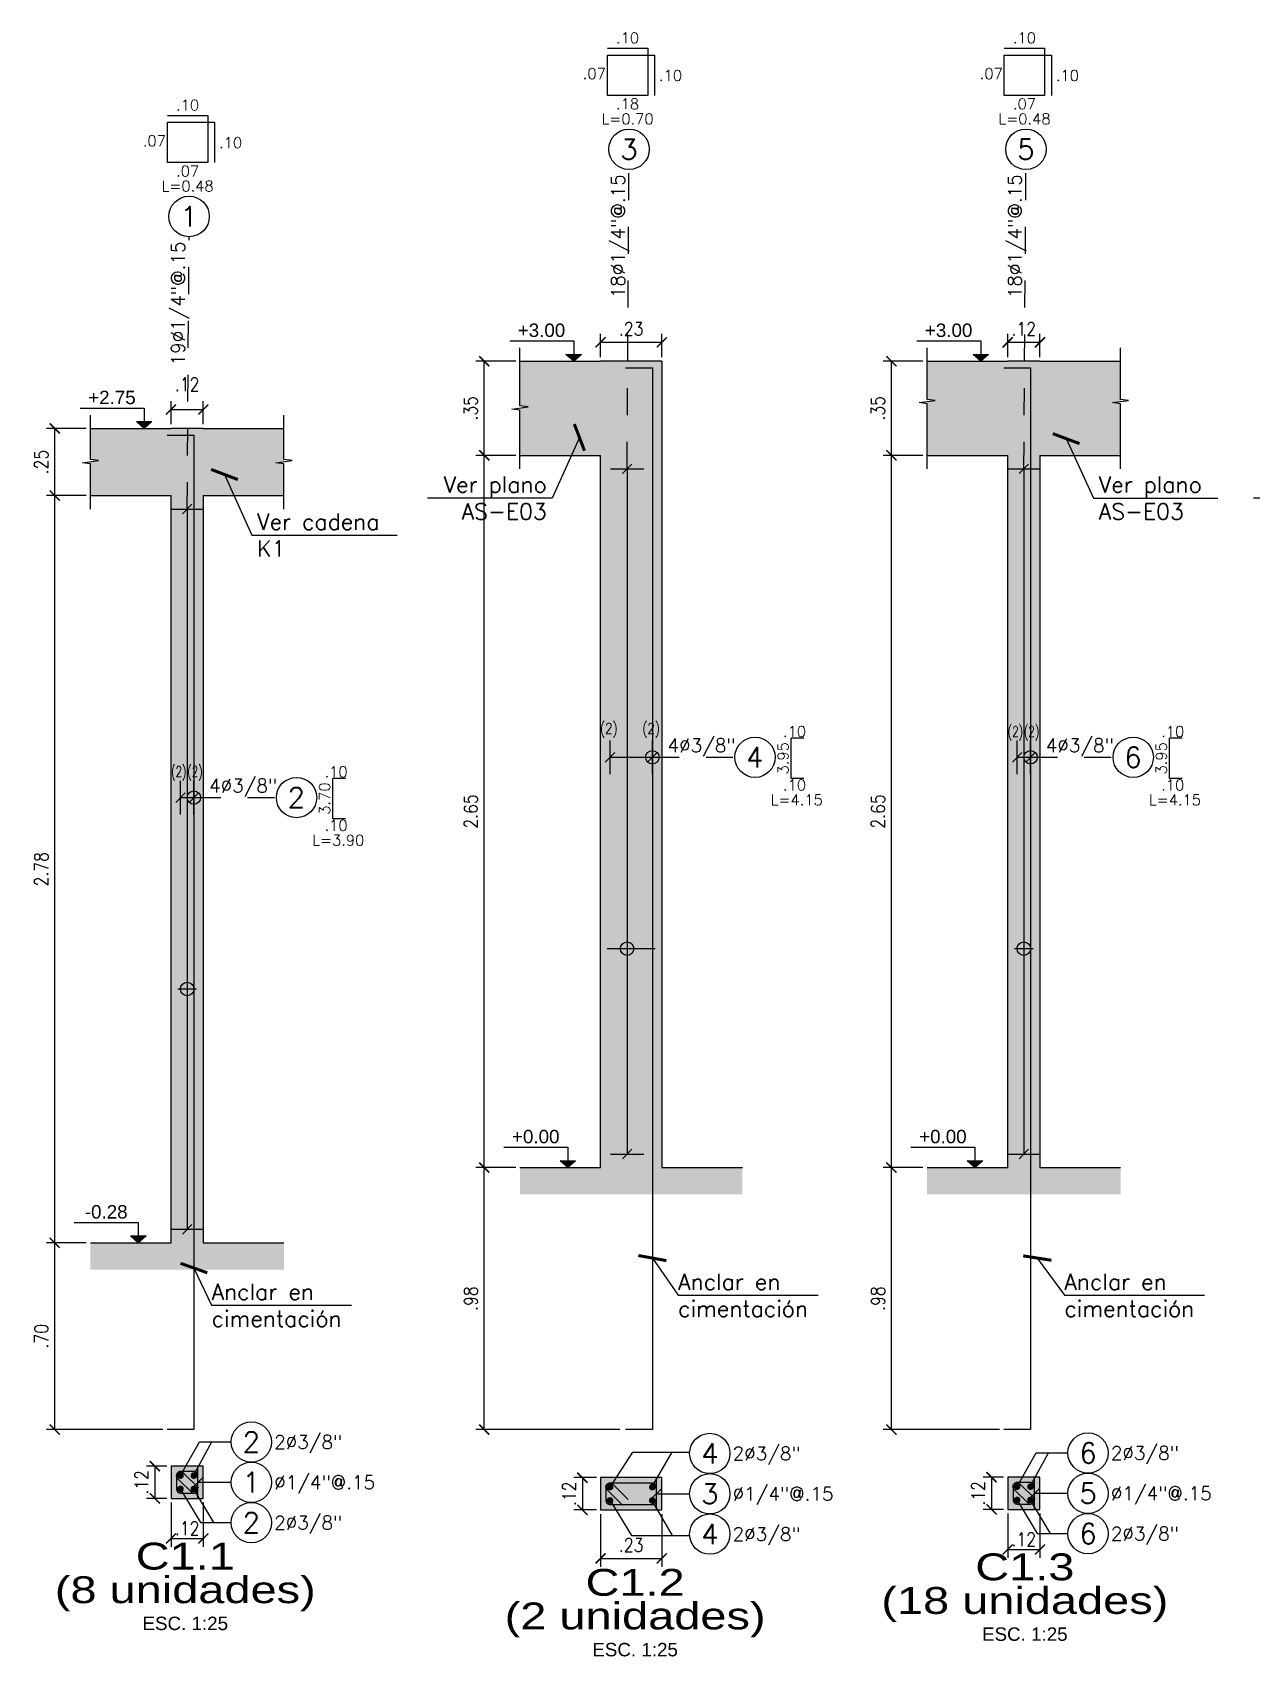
# Model space of a CAD drawing. Header units: millimetres. Extents: x -4.2 to 48.5, y -2.4 to 11.4.
# Drawn here: x 29.74 to 34.28, y 4.74 to 10.78 of the extents above; entities that cross this region are included whole.
import ezdxf
from ezdxf.enums import TextEntityAlignment as Align

# ---------------------------------------------------------------- set-up
doc = ezdxf.new("R2010")
doc.units = ezdxf.units.MM
doc.header["$LTSCALE"] = 0.05
doc.linetypes.add('DOT2', pattern=[3.175, 0, -3.175])
doc.linetypes.add('HIDDEN2', pattern=[4.7625, 3.175, -1.5875])
for name, color, linetype in [('ACHURADO', 1, 'Continuous'), ('ACOTADO', 2, 'Continuous'), ('CONT_CORTE', 4, 'Continuous'), ('TEXTO_REFUERZO', 3, 'Continuous'), ('TITULOS', 1, 'Continuous'), ('TXT_IND', 2, 'Continuous')]:
    doc.layers.add(name, color=color, linetype=linetype)
doc.styles.add('ACOTAMIENTOS', font='romans.shx', dxfattribs={"width": 0.85})
doc.styles.add('ARIAL', font='arial.ttf')
doc.styles.get("Standard").update_dxf_attribs({"font": 'romans.shx'})
doc.dimstyles.new('ACOTA_25', dxfattribs={"dimscale": 0.025, "dimtxt": 2, "dimasz": 1.5, "dimexe": 1.25, "dimexo": 0.625, "dimgap": 1, "dimtad": 1, "dimzin": 4, "dimdsep": 46, "dimtxsty": 'ACOTAMIENTOS', "dimblk1": 'ARCHTICK', "dimblk2": 'ARCHTICK', "dimsah": 1, "dimcen": 1.5, "dimclrd": 1, "dimclre": 1, "dimclrt": 256, "dimadec": 0, "dimazin": 0, "dimtfac": 1, "dimtofl": 0, "dimtmove": 2, "dimatfit": 3, "dimldrblk": 'ARCHTICK', "dimfxl": 0, "dimtolj": 1, "dimtzin": 0, "dimarcsym": 0})

# ---------------------------------------------------------------- blocks, each defined once
blk = doc.blocks.new('_ARCHTICK')
at = {"color": 0, "linetype": 'ByBlock', "const_width": 0.15}
blk.add_lwpolyline([(-0.5, -0.5), (0.5, 0.5)], dxfattribs=at)
blk = doc.blocks.new('*D43')
at = {"layer": 'ACOTADO', "color": 1, "lineweight": -2}
for p, q in [((30.2414, 5.448), (30.1656, 5.448)), ((30.1969, 5.448), (30.1969, 5.328)), ((30.2414, 5.328), (30.1656, 5.328))]:
    blk.add_line(p, q, dxfattribs=at)
at = {"layer": 'DEFPOINTS', "color": 0}
for p in [(30.2571, 5.448), (30.1969, 5.328), (30.2571, 5.328)]:
    blk.add_point(p, dxfattribs=at)
at = {"layer": 'ACOTADO', "color": 1, "lineweight": -2, "xscale": 0.03750000000000001, "yscale": 0.03750000000000001, "zscale": 0.03750000000000001}
for p, rotation in [((30.1969, 5.448), 90), ((30.1969, 5.328), 270)]:
    blk.add_blockref('_ARCHTICK', p, dxfattribs=dict(at, rotation=rotation))
at = {"layer": 'ACOTADO', "insert": (30.1471, 5.388), "char_height": 0.05, "attachment_point": 5, "rotation": 90, "style": 'ACOTAMIENTOS'}
blk.add_mtext('\\A1;.12', dxfattribs=at)
blk = doc.blocks.new('*D44')
at = {"layer": 'ACOTADO', "color": 1, "lineweight": -2}
for p, q in [((30.2571, 5.3123), (30.2571, 5.1476)), ((30.3771, 5.3123), (30.3771, 5.1476)), ((30.2571, 5.1789), (30.3771, 5.1789))]:
    blk.add_line(p, q, dxfattribs=at)
at = {"layer": 'DEFPOINTS', "color": 0}
for p in [(30.2571, 5.328), (30.3771, 5.328), (30.3771, 5.1789)]:
    blk.add_point(p, dxfattribs=at)
at = {"layer": 'ACOTADO', "color": 1, "lineweight": -2, "xscale": 0.03750000000000001, "yscale": 0.03750000000000001, "zscale": 0.03750000000000001, "rotation": 180}
blk.add_blockref('_ARCHTICK', (30.2571, 5.1789), dxfattribs=at)
at = {"layer": 'ACOTADO', "color": 1, "lineweight": -2, "xscale": 0.03750000000000001, "yscale": 0.03750000000000001, "zscale": 0.03750000000000001}
blk.add_blockref('_ARCHTICK', (30.3771, 5.1789), dxfattribs=at)
at = {"layer": 'ACOTADO', "insert": (30.3171, 5.2166), "char_height": 0.05, "attachment_point": 5, "style": 'ACOTAMIENTOS'}
blk.add_mtext('\\A1;.12', dxfattribs=at)
blk = doc.blocks.new('COTA25')
at = {"layer": 'TEXTO_REFUERZO', "color": 1}
blk.add_line((0, -0.0625), (0, 0.0625), dxfattribs=at)
at = {"layer": 'TEXTO_REFUERZO'}
blk.add_line((-0.0177, -0.0177), (0.0177, 0.0177), dxfattribs=at)
blk = doc.blocks.new('*D45')
at = {"layer": 'ACOTADO', "color": 1, "lineweight": -2}
for p, q in [((29.9414, 9.0591), (29.7931, 9.0591)), ((29.8243, 6.2791), (29.8243, 9.0591)), ((29.9414, 6.2791), (29.7931, 6.2791))]:
    blk.add_line(p, q, dxfattribs=at)
at = {"layer": 'DEFPOINTS', "color": 0}
for p in [(29.8243, 9.0591), (29.9571, 9.0591), (29.9571, 6.2791)]:
    blk.add_point(p, dxfattribs=at)
at = {"layer": 'ACOTADO', "color": 1, "lineweight": -2, "xscale": 0.03750000000000001, "yscale": 0.03750000000000001, "zscale": 0.03750000000000001}
for p, rotation in [((29.8243, 9.0591), 90), ((29.8243, 6.2791), 270)]:
    blk.add_blockref('_ARCHTICK', p, dxfattribs=dict(at, rotation=rotation))
at = {"layer": 'ACOTADO', "insert": (29.7743, 7.6691), "char_height": 0.05, "attachment_point": 5, "rotation": 90, "style": 'ACOTAMIENTOS'}
blk.add_mtext('\\A1;2.78', dxfattribs=at)
blk = doc.blocks.new('*D46')
at = {"layer": 'ACOTADO', "color": 1, "lineweight": -2}
for p, q in [((29.9414, 9.3091), (29.7931, 9.3091)), ((29.8243, 9.0591), (29.8243, 9.3091)), ((29.9414, 9.0591), (29.7931, 9.0591))]:
    blk.add_line(p, q, dxfattribs=at)
at = {"layer": 'DEFPOINTS', "color": 0}
for p in [(29.8243, 9.3091), (29.9571, 9.3091), (29.9571, 9.0591)]:
    blk.add_point(p, dxfattribs=at)
at = {"layer": 'ACOTADO', "color": 1, "lineweight": -2, "xscale": 0.03750000000000001, "yscale": 0.03750000000000001, "zscale": 0.03750000000000001}
for p, rotation in [((29.8243, 9.3091), 90), ((29.8243, 9.0591), 270)]:
    blk.add_blockref('_ARCHTICK', p, dxfattribs=dict(at, rotation=rotation))
at = {"layer": 'ACOTADO', "insert": (29.7743, 9.1841), "char_height": 0.05, "attachment_point": 5, "rotation": 90, "style": 'ACOTAMIENTOS'}
blk.add_mtext('\\A1;.25', dxfattribs=at)
blk = doc.blocks.new('*D47')
at = {"layer": 'ACOTADO', "color": 1, "lineweight": -2}
for p, q in [((29.9414, 6.2791), (29.7931, 6.2791)), ((29.8243, 5.5841), (29.8243, 6.2791)), ((30.2264, 5.5841), (29.7931, 5.5841))]:
    blk.add_line(p, q, dxfattribs=at)
at = {"layer": 'DEFPOINTS', "color": 0}
for p in [(29.8243, 6.2791), (29.9571, 6.2791), (30.2421, 5.5841)]:
    blk.add_point(p, dxfattribs=at)
at = {"layer": 'ACOTADO', "color": 1, "lineweight": -2, "xscale": 0.03750000000000001, "yscale": 0.03750000000000001, "zscale": 0.03750000000000001}
for p, rotation in [((29.8243, 6.2791), 90), ((29.8243, 5.5841), 270)]:
    blk.add_blockref('_ARCHTICK', p, dxfattribs=dict(at, rotation=rotation))
at = {"layer": 'ACOTADO', "insert": (29.7743, 5.9316), "char_height": 0.05, "attachment_point": 5, "rotation": 90, "style": 'ACOTAMIENTOS'}
blk.add_mtext('\\A1;.70', dxfattribs=at)
blk = doc.blocks.new('*D48')
at = {"layer": 'ACOTADO', "color": 1, "linetype": 'HIDDEN2', "lineweight": -2}
for p, q in [((30.2571, 9.3247), (30.2571, 9.4109)), ((30.3771, 9.3247), (30.3771, 9.4109))]:
    blk.add_line(p, q, dxfattribs=at)
at = {"layer": 'ACOTADO', "color": 1, "lineweight": -2}
blk.add_line((30.2571, 9.3796), (30.3771, 9.3796), dxfattribs=at)
at = {"layer": 'DEFPOINTS', "color": 0}
for p in [(30.3771, 9.3796), (30.2571, 9.3091), (30.3771, 9.3091)]:
    blk.add_point(p, dxfattribs=at)
at = {"layer": 'ACOTADO', "color": 1, "lineweight": -2, "xscale": 0.03750000000000001, "yscale": 0.03750000000000001, "zscale": 0.03750000000000001, "rotation": 180}
blk.add_blockref('_ARCHTICK', (30.2571, 9.3796), dxfattribs=at)
at = {"layer": 'ACOTADO', "color": 1, "lineweight": -2, "xscale": 0.03750000000000001, "yscale": 0.03750000000000001, "zscale": 0.03750000000000001}
blk.add_blockref('_ARCHTICK', (30.3771, 9.3796), dxfattribs=at)
at = {"layer": 'ACOTADO', "insert": (30.3171, 9.4734), "char_height": 0.05, "attachment_point": 5, "style": 'ACOTAMIENTOS'}
blk.add_mtext('\\A1;.12', dxfattribs=at)
blk = doc.blocks.new('Nivel-elev')
at = {"layer": 'TXT_IND'}
blk.add_hatch(color=1, dxfattribs=at).paths.add_polyline_path([(-0.058, 0.051), (0.058, 0.051), (0, 0)])
for p, q in [((0, 0), (-0.058, 0.051)), ((-0.058, 0.051), (0.058, 0.051)), ((0.058, 0.051), (0, 0))]:
    blk.add_line(p, q, dxfattribs=at)
blk.add_lwpolyline([(-0.476, 0.151), (0, 0.151), (0, 0.051)], dxfattribs=at)
blk.add_attdef('+2.85', (-0.476, 0.171), '', height=0.0975, dxfattribs=at)
blk = doc.blocks.new('*D49')
at = {"layer": 'ACOTADO', "color": 1, "lineweight": -2}
for p, q in [((31.8395, 5.4053), (31.7562, 5.4053)), ((31.7874, 5.4053), (31.7874, 5.2853)), ((31.8395, 5.2853), (31.7562, 5.2853))]:
    blk.add_line(p, q, dxfattribs=at)
at = {"layer": 'DEFPOINTS', "color": 0}
for p in [(31.8552, 5.4053), (31.7874, 5.2853), (31.8552, 5.2853)]:
    blk.add_point(p, dxfattribs=at)
at = {"layer": 'ACOTADO', "color": 1, "lineweight": -2, "xscale": 0.03750000000000001, "yscale": 0.03750000000000001, "zscale": 0.03750000000000001}
for p, rotation in [((31.7874, 5.4053), 90), ((31.7874, 5.2853), 270)]:
    blk.add_blockref('_ARCHTICK', p, dxfattribs=dict(at, rotation=rotation))
at = {"layer": 'ACOTADO', "insert": (31.7384, 5.3453), "char_height": 0.05, "attachment_point": 5, "rotation": 90, "style": 'ACOTAMIENTOS'}
blk.add_mtext('\\A1;.12', dxfattribs=at)
blk = doc.blocks.new('*D34')
at = {"layer": 'ACOTADO', "color": 1, "lineweight": -2}
for p, q in [((31.8552, 5.2697), (31.8552, 5.0734)), ((32.0827, 5.2697), (32.0827, 5.0734)), ((31.8552, 5.1047), (32.0827, 5.1047))]:
    blk.add_line(p, q, dxfattribs=at)
at = {"layer": 'DEFPOINTS', "color": 0}
for p in [(31.8552, 5.2853), (32.0827, 5.2853), (32.0827, 5.1047)]:
    blk.add_point(p, dxfattribs=at)
at = {"layer": 'ACOTADO', "color": 1, "lineweight": -2, "xscale": 0.03750000000000001, "yscale": 0.03750000000000001, "zscale": 0.03750000000000001, "rotation": 180}
blk.add_blockref('_ARCHTICK', (31.8552, 5.1047), dxfattribs=at)
at = {"layer": 'ACOTADO', "color": 1, "lineweight": -2, "xscale": 0.03750000000000001, "yscale": 0.03750000000000001, "zscale": 0.03750000000000001}
blk.add_blockref('_ARCHTICK', (32.0827, 5.1047), dxfattribs=at)
at = {"layer": 'ACOTADO', "insert": (31.9689, 5.1547), "char_height": 0.05, "attachment_point": 5, "style": 'ACOTAMIENTOS'}
blk.add_mtext('\\A1;.23', dxfattribs=at)
blk = doc.blocks.new('*D35')
at = {"layer": 'ACOTADO', "color": 1, "lineweight": -2}
for p, q in [((31.5395, 9.2091), (31.3912, 9.2091)), ((31.4224, 6.5591), (31.4224, 9.2091)), ((31.5395, 6.5591), (31.3912, 6.5591))]:
    blk.add_line(p, q, dxfattribs=at)
at = {"layer": 'DEFPOINTS', "color": 0}
for p in [(31.4224, 9.2091), (31.5552, 9.2091), (31.5552, 6.5591)]:
    blk.add_point(p, dxfattribs=at)
at = {"layer": 'ACOTADO', "color": 1, "lineweight": -2, "xscale": 0.03750000000000001, "yscale": 0.03750000000000001, "zscale": 0.03750000000000001}
for p, rotation in [((31.4224, 9.2091), 90), ((31.4224, 6.5591), 270)]:
    blk.add_blockref('_ARCHTICK', p, dxfattribs=dict(at, rotation=rotation))
at = {"layer": 'ACOTADO', "insert": (31.3724, 7.8841), "char_height": 0.05, "attachment_point": 5, "rotation": 90, "style": 'ACOTAMIENTOS'}
blk.add_mtext('\\A1;2.65', dxfattribs=at)
blk = doc.blocks.new('*D36')
at = {"layer": 'ACOTADO', "color": 1, "lineweight": -2}
for p, q in [((31.5395, 9.5591), (31.3912, 9.5591)), ((31.4224, 9.2091), (31.4224, 9.5591)), ((31.5395, 9.2091), (31.3912, 9.2091))]:
    blk.add_line(p, q, dxfattribs=at)
at = {"layer": 'DEFPOINTS', "color": 0}
for p in [(31.4224, 9.5591), (31.5552, 9.5591), (31.5552, 9.2091)]:
    blk.add_point(p, dxfattribs=at)
at = {"layer": 'ACOTADO', "color": 1, "lineweight": -2, "xscale": 0.03750000000000001, "yscale": 0.03750000000000001, "zscale": 0.03750000000000001}
for p, rotation in [((31.4224, 9.5591), 90), ((31.4224, 9.2091), 270)]:
    blk.add_blockref('_ARCHTICK', p, dxfattribs=dict(at, rotation=rotation))
at = {"layer": 'ACOTADO', "insert": (31.3724, 9.3841), "char_height": 0.05, "attachment_point": 5, "rotation": 90, "style": 'ACOTAMIENTOS'}
blk.add_mtext('\\A1;.35', dxfattribs=at)
blk = doc.blocks.new('*D37')
at = {"layer": 'ACOTADO', "color": 1, "lineweight": -2}
for p, q in [((31.5395, 6.5591), (31.3912, 6.5591)), ((31.4224, 5.5841), (31.4224, 6.5591)), ((31.927, 5.5841), (31.3912, 5.5841))]:
    blk.add_line(p, q, dxfattribs=at)
at = {"layer": 'DEFPOINTS', "color": 0}
for p in [(31.4224, 6.5591), (31.5552, 6.5591), (31.9427, 5.5841)]:
    blk.add_point(p, dxfattribs=at)
at = {"layer": 'ACOTADO', "color": 1, "lineweight": -2, "xscale": 0.03750000000000001, "yscale": 0.03750000000000001, "zscale": 0.03750000000000001}
for p, rotation in [((31.4224, 6.5591), 90), ((31.4224, 5.5841), 270)]:
    blk.add_blockref('_ARCHTICK', p, dxfattribs=dict(at, rotation=rotation))
at = {"layer": 'ACOTADO', "insert": (31.3724, 6.0716), "char_height": 0.05, "attachment_point": 5, "rotation": 90, "style": 'ACOTAMIENTOS'}
blk.add_mtext('\\A1;.98', dxfattribs=at)
blk = doc.blocks.new('*D38')
at = {"layer": 'ACOTADO', "color": 1, "linetype": 'HIDDEN2', "lineweight": -2}
for p, q in [((31.8552, 9.5747), (31.8552, 9.6609)), ((32.0827, 9.5747), (32.0827, 9.6609))]:
    blk.add_line(p, q, dxfattribs=at)
at = {"layer": 'ACOTADO', "color": 1, "lineweight": -2}
blk.add_line((31.8552, 9.6296), (32.0827, 9.6296), dxfattribs=at)
at = {"layer": 'DEFPOINTS', "color": 0}
for p in [(32.0827, 9.6296), (31.8552, 9.5591), (32.0827, 9.5591)]:
    blk.add_point(p, dxfattribs=at)
at = {"layer": 'ACOTADO', "color": 1, "lineweight": -2, "xscale": 0.03750000000000001, "yscale": 0.03750000000000001, "zscale": 0.03750000000000001, "rotation": 180}
blk.add_blockref('_ARCHTICK', (31.8552, 9.6296), dxfattribs=at)
at = {"layer": 'ACOTADO', "color": 1, "lineweight": -2, "xscale": 0.03750000000000001, "yscale": 0.03750000000000001, "zscale": 0.03750000000000001}
blk.add_blockref('_ARCHTICK', (32.0827, 9.6296), dxfattribs=at)
at = {"layer": 'ACOTADO', "insert": (31.9689, 9.6796), "char_height": 0.05, "attachment_point": 5, "style": 'ACOTAMIENTOS'}
blk.add_mtext('\\A1;.23', dxfattribs=at)
blk = doc.blocks.new('*D39')
at = {"layer": 'ACOTADO', "color": 1, "lineweight": -2}
for p, q in [((33.0542, 9.2091), (32.9059, 9.2091)), ((32.9371, 6.5591), (32.9371, 9.2091)), ((33.0542, 6.5591), (32.9059, 6.5591))]:
    blk.add_line(p, q, dxfattribs=at)
at = {"layer": 'DEFPOINTS', "color": 0}
for p in [(32.9371, 9.2091), (33.0698, 9.2091), (33.0698, 6.5591)]:
    blk.add_point(p, dxfattribs=at)
at = {"layer": 'ACOTADO', "color": 1, "lineweight": -2, "xscale": 0.03750000000000001, "yscale": 0.03750000000000001, "zscale": 0.03750000000000001}
for p, rotation in [((32.9371, 9.2091), 90), ((32.9371, 6.5591), 270)]:
    blk.add_blockref('_ARCHTICK', p, dxfattribs=dict(at, rotation=rotation))
at = {"layer": 'ACOTADO', "insert": (32.8871, 7.8841), "char_height": 0.05, "attachment_point": 5, "rotation": 90, "style": 'ACOTAMIENTOS'}
blk.add_mtext('\\A1;2.65', dxfattribs=at)
blk = doc.blocks.new('*D40')
at = {"layer": 'ACOTADO', "color": 1, "lineweight": -2}
for p, q in [((33.0542, 9.5591), (32.9059, 9.5591)), ((32.9371, 9.2091), (32.9371, 9.5591)), ((33.0542, 9.2091), (32.9059, 9.2091))]:
    blk.add_line(p, q, dxfattribs=at)
at = {"layer": 'DEFPOINTS', "color": 0}
for p in [(32.9371, 9.5591), (33.0698, 9.5591), (33.0698, 9.2091)]:
    blk.add_point(p, dxfattribs=at)
at = {"layer": 'ACOTADO', "color": 1, "lineweight": -2, "xscale": 0.03750000000000001, "yscale": 0.03750000000000001, "zscale": 0.03750000000000001}
for p, rotation in [((32.9371, 9.5591), 90), ((32.9371, 9.2091), 270)]:
    blk.add_blockref('_ARCHTICK', p, dxfattribs=dict(at, rotation=rotation))
at = {"layer": 'ACOTADO', "insert": (32.8871, 9.3841), "char_height": 0.05, "attachment_point": 5, "rotation": 90, "style": 'ACOTAMIENTOS'}
blk.add_mtext('\\A1;.35', dxfattribs=at)
blk = doc.blocks.new('*D41')
at = {"layer": 'ACOTADO', "color": 1, "lineweight": -2}
for p, q in [((33.0542, 6.5591), (32.9059, 6.5591)), ((32.9371, 5.5841), (32.9371, 6.5591)), ((33.3392, 5.5841), (32.9059, 5.5841))]:
    blk.add_line(p, q, dxfattribs=at)
at = {"layer": 'DEFPOINTS', "color": 0}
for p in [(32.9371, 6.5591), (33.0698, 6.5591), (33.3548, 5.5841)]:
    blk.add_point(p, dxfattribs=at)
at = {"layer": 'ACOTADO', "color": 1, "lineweight": -2, "xscale": 0.03750000000000001, "yscale": 0.03750000000000001, "zscale": 0.03750000000000001}
for p, rotation in [((32.9371, 6.5591), 90), ((32.9371, 5.5841), 270)]:
    blk.add_blockref('_ARCHTICK', p, dxfattribs=dict(at, rotation=rotation))
at = {"layer": 'ACOTADO', "insert": (32.8871, 6.0716), "char_height": 0.05, "attachment_point": 5, "rotation": 90, "style": 'ACOTAMIENTOS'}
blk.add_mtext('\\A1;.98', dxfattribs=at)
blk = doc.blocks.new('*D42')
at = {"layer": 'ACOTADO', "color": 1, "linetype": 'HIDDEN2', "lineweight": -2}
for p, q in [((33.3698, 9.5747), (33.3698, 9.6609)), ((33.4898, 9.5747), (33.4898, 9.6609))]:
    blk.add_line(p, q, dxfattribs=at)
at = {"layer": 'ACOTADO', "color": 1, "lineweight": -2}
blk.add_line((33.3698, 9.6296), (33.4898, 9.6296), dxfattribs=at)
at = {"layer": 'DEFPOINTS', "color": 0}
for p in [(33.4898, 9.6296), (33.3698, 9.5591), (33.4898, 9.5591)]:
    blk.add_point(p, dxfattribs=at)
at = {"layer": 'ACOTADO', "color": 1, "lineweight": -2, "xscale": 0.03750000000000001, "yscale": 0.03750000000000001, "zscale": 0.03750000000000001, "rotation": 180}
blk.add_blockref('_ARCHTICK', (33.3698, 9.6296), dxfattribs=at)
at = {"layer": 'ACOTADO', "color": 1, "lineweight": -2, "xscale": 0.03750000000000001, "yscale": 0.03750000000000001, "zscale": 0.03750000000000001}
blk.add_blockref('_ARCHTICK', (33.4898, 9.6296), dxfattribs=at)
at = {"layer": 'ACOTADO', "insert": (33.4298, 9.6798), "char_height": 0.05, "attachment_point": 5, "style": 'ACOTAMIENTOS'}
blk.add_mtext('\\A1;.12', dxfattribs=at)
blk = doc.blocks.new('Titulos')
at = {"layer": 'TITULOS', "color": 1, "style": 'ARIAL', "width": 1.25}
blk.add_attdef('TITULO_1', text='', height=0.2, dxfattribs=at).set_placement((0, 0.25), align=Align.MIDDLE_CENTER)
at = {"layer": 'TITULOS', "style": 'ARIAL', "width": 1.25}
blk.add_attdef('TITULO_2', text='', height=0.2, dxfattribs=at).set_placement((0, 0), align=Align.MIDDLE_CENTER)
at = {"layer": 'TITULOS', "color": 2, "width": 1.25}
for tag, p in [('ESCALA_1', (0, -0.25)), ('ESCALA_2', (0, -0.408))]:
    blk.add_attdef(tag, text='', height=0.1, dxfattribs=at).set_placement(p, align=Align.MIDDLE_CENTER)
blk = doc.blocks.new('*D60')
at = {"layer": 'ACOTADO', "color": 1, "lineweight": -2}
for p, q in [((33.3542, 5.4071), (33.2784, 5.4071)), ((33.3097, 5.4071), (33.3097, 5.2871)), ((33.3542, 5.2871), (33.2784, 5.2871))]:
    blk.add_line(p, q, dxfattribs=at)
at = {"layer": 'DEFPOINTS', "color": 0}
for p in [(33.3698, 5.4071), (33.3097, 5.2871), (33.3698, 5.2871)]:
    blk.add_point(p, dxfattribs=at)
at = {"layer": 'ACOTADO', "color": 1, "lineweight": -2, "xscale": 0.03750000000000001, "yscale": 0.03750000000000001, "zscale": 0.03750000000000001}
for p, rotation in [((33.3097, 5.4071), 90), ((33.3097, 5.2871), 270)]:
    blk.add_blockref('_ARCHTICK', p, dxfattribs=dict(at, rotation=rotation))
at = {"layer": 'ACOTADO', "insert": (33.2599, 5.3471), "char_height": 0.05, "attachment_point": 5, "rotation": 90, "style": 'ACOTAMIENTOS'}
blk.add_mtext('\\A1;.12', dxfattribs=at)
blk = doc.blocks.new('*D61')
at = {"layer": 'ACOTADO', "color": 1, "lineweight": -2}
for p, q in [((33.3698, 5.2715), (33.3698, 5.1068)), ((33.4898, 5.2715), (33.4898, 5.1068)), ((33.3698, 5.138), (33.4898, 5.138))]:
    blk.add_line(p, q, dxfattribs=at)
at = {"layer": 'DEFPOINTS', "color": 0}
for p in [(33.3698, 5.2871), (33.4898, 5.2871), (33.4898, 5.138)]:
    blk.add_point(p, dxfattribs=at)
at = {"layer": 'ACOTADO', "color": 1, "lineweight": -2, "xscale": 0.03750000000000001, "yscale": 0.03750000000000001, "zscale": 0.03750000000000001, "rotation": 180}
blk.add_blockref('_ARCHTICK', (33.3698, 5.138), dxfattribs=at)
at = {"layer": 'ACOTADO', "color": 1, "lineweight": -2, "xscale": 0.03750000000000001, "yscale": 0.03750000000000001, "zscale": 0.03750000000000001}
blk.add_blockref('_ARCHTICK', (33.4898, 5.138), dxfattribs=at)
at = {"layer": 'ACOTADO', "insert": (33.4298, 5.1757), "char_height": 0.05, "attachment_point": 5, "style": 'ACOTAMIENTOS'}
blk.add_mtext('\\A1;.12', dxfattribs=at)

msp = doc.modelspace()

# ---------------------------------------------------------------- hatches: boundary and pattern name
at = {"layer": 'ACHURADO', "ltscale": 0.2}
h = msp.add_hatch(color=254, dxfattribs=at)
h.dxf.hatch_style = 1
h.paths.add_polyline_path([(32.0827, 9.5591), (31.8552, 9.5591), (31.5552, 9.5591), (31.5552, 9.3933), (31.5852, 9.3893), (31.5552, 9.3853), (31.5552, 9.2091), (31.8552, 9.2091), (31.8552, 6.5591), (31.5552, 6.5591), (31.5552, 6.4591), (32.3827, 6.4591), (32.3827, 6.5591), (32.0827, 6.5591)])
h = msp.add_hatch(color=254, dxfattribs=at)
h.dxf.hatch_style = 1
h.paths.add_polyline_path([(33.7898, 9.5591), (33.4898, 9.5591), (33.3698, 9.5591), (33.0698, 9.5591), (33.0698, 9.4171), (33.0998, 9.4131), (33.0698, 9.4091), (33.0698, 9.2091), (33.3698, 9.2091), (33.3698, 6.5591), (33.0698, 6.5591), (33.0698, 6.4591), (33.7898, 6.4591), (33.7898, 6.5591), (33.4898, 6.5591), (33.4898, 9.2091), (33.7898, 9.2091), (33.7898, 9.4011), (33.7598, 9.4051), (33.7898, 9.4091)])
h = msp.add_hatch(color=254, dxfattribs=at)
h.dxf.hatch_style = 1
h.paths.add_polyline_path([(30.6771, 9.1773), (30.6471, 9.1813), (30.6771, 9.1853), (30.6771, 9.3091), (30.3771, 9.3091), (30.2571, 9.3091), (29.9571, 9.3091), (29.9571, 9.1933), (29.9871, 9.1893), (29.9571, 9.1853), (29.9571, 9.0591), (30.2571, 9.0591), (30.2571, 6.2791), (29.9571, 6.2791), (29.9571, 6.1791), (30.6771, 6.1791), (30.6771, 6.2791), (30.3771, 6.2791), (30.3771, 9.0591), (30.6771, 9.0591)])
h = msp.add_hatch(color=254, dxfattribs=at)
h.dxf.hatch_style = 1
h.paths.add_polyline_path([(30.3771, 5.448), (30.2571, 5.448), (30.2571, 5.328), (30.3771, 5.328)])
h = msp.add_hatch(color=254, dxfattribs=at)
h.dxf.hatch_style = 1
h.paths.add_polyline_path([(32.0827, 5.4053), (31.8552, 5.4053), (31.8552, 5.2853), (32.0827, 5.2853)])
h = msp.add_hatch(color=254, dxfattribs=at)
h.dxf.hatch_style = 1
h.paths.add_polyline_path([(33.4898, 5.4071), (33.3698, 5.4071), (33.3698, 5.2871), (33.4898, 5.2871)])

# ---------------------------------------------------------------- linework, layer by layer
at = {"layer": 'CONT_CORTE'}
for p, q in [((31.5552, 9.5591), (31.8552, 9.5591)), ((32.0827, 9.5591), (32.0827, 6.5591)), ((33.0698, 9.5591), (33.3698, 9.5591)), ((33.4898, 9.5591), (33.7898, 9.5591)), ((29.9571, 9.3091), (30.2571, 9.3091)), ((30.3771, 9.3091), (30.6771, 9.3091)), ((31.5552, 9.2091), (31.8552, 9.2091)), ((31.8552, 6.5591), (31.8552, 9.2091)), ((33.0698, 9.2091), (33.3698, 9.2091)), ((33.3698, 6.5591), (33.3698, 9.2091)), ((33.4898, 9.2091), (33.7898, 9.2091)), ((33.4898, 9.2091), (33.4898, 6.5591)), ((29.9571, 9.0591), (30.2571, 9.0591)), ((30.2571, 6.2791), (30.2571, 9.0591)), ((30.3771, 9.0591), (30.6771, 9.0591)), ((30.3771, 9.0591), (30.3771, 6.2791)), ((31.5552, 6.5591), (31.8552, 6.5591)), ((32.0827, 6.5591), (32.3827, 6.5591)), ((33.0698, 6.5591), (33.3698, 6.5591)), ((33.4898, 6.5591), (33.7898, 6.5591)), ((29.9571, 6.2791), (30.2571, 6.2791)), ((30.3771, 6.2791), (30.6771, 6.2791))]:
    msp.add_line(p, q, dxfattribs=at)
at = {"layer": 'CONT_CORTE', "color": 1}
for points in [[(31.5552, 9.1591), (31.5552, 9.3773), (31.5252, 9.3813), (31.5852, 9.3893), (31.5552, 9.3933), (31.5552, 9.6091)], [(33.0698, 9.1591), (33.0698, 9.4011), (33.0398, 9.4051), (33.0998, 9.4131), (33.0698, 9.4171), (33.0698, 9.6091)], [(33.7898, 9.1591), (33.7898, 9.4011), (33.7598, 9.4051), (33.8198, 9.4131), (33.7898, 9.4171), (33.7898, 9.6091)], [(29.9571, 9.0091), (29.9571, 9.1773), (29.9271, 9.1813), (29.9871, 9.1893), (29.9571, 9.1933), (29.9571, 9.3591)], [(30.6771, 9.0091), (30.6771, 9.1773), (30.6471, 9.1813), (30.7071, 9.1893), (30.6771, 9.1933), (30.6771, 9.3591)]]:
    msp.add_lwpolyline(points, dxfattribs=at)
at = {"layer": 'CONT_CORTE'}
for points in [[(32.0827, 9.5591), (32.0827, 9.5591), (31.8552, 9.5591)], [(33.4898, 9.5591), (33.4898, 9.5591), (33.3698, 9.5591)], [(30.3771, 9.3091), (30.3771, 9.3091), (30.2571, 9.3091)]]:
    msp.add_lwpolyline(points, dxfattribs=at)
for points in [[(30.2571, 5.328), (30.3771, 5.328), (30.3771, 5.448), (30.2571, 5.448)], [(31.8552, 5.2853), (32.0827, 5.2853), (32.0827, 5.4053), (31.8552, 5.4053)], [(33.3698, 5.2871), (33.4898, 5.2871), (33.4898, 5.4071), (33.3698, 5.4071)]]:
    msp.add_lwpolyline(points, close=True, dxfattribs=at)
at = {"layer": 'TEXTO_REFUERZO', "color": 3, "linetype": 'DOT2', "ltscale": 0.25}
for p, q in [((31.9539, 9.1591), (31.9609, 10.2725)), ((33.4298, 9.1591), (33.4376, 10.2725)), ((30.3171, 9.0091), (30.3241, 10.0225))]:
    msp.add_line(p, q, dxfattribs=at)
at = {"layer": 'TEXTO_REFUERZO', "color": 1}
for p, q in [((31.9539, 9.1591), (31.9539, 6.6094)), ((33.4298, 9.1591), (33.4298, 6.6094)), ((30.3171, 9.0091), (30.3171, 6.3294)), ((31.8902, 8.0857), (32.0477, 8.0857)), ((33.4048, 8.0857), (33.4548, 8.0857)), ((30.2921, 7.9357), (30.3421, 7.9357)), ((30.3571, 5.388), (30.4809, 5.388)), ((32.0627, 5.3453), (32.1865, 5.3453)), ((33.4698, 5.3471), (33.5937, 5.3471))]:
    msp.add_line(p, q, dxfattribs=at)
at = {"layer": 'TEXTO_REFUERZO', "color": 5, "linetype": 'Continuous'}
for p, q in [((31.8802, 7.3736), (32.0577, 7.3736)), ((33.3948, 7.3736), (33.4648, 7.3736)), ((30.2821, 7.2236), (30.3521, 7.2236))]:
    msp.add_line(p, q, dxfattribs=at)
for points in [[(31.8804, 10.7235), (32.0304, 10.7235), (32.0304, 10.5485), (31.8804, 10.5485), (31.8804, 10.6985), (32.0554, 10.6985), (32.0554, 10.5485)], [(33.3572, 10.7235), (33.5072, 10.7235), (33.5072, 10.5485), (33.3572, 10.5485), (33.3572, 10.6985), (33.5322, 10.6985), (33.5322, 10.5485)], [(30.2436, 10.4735), (30.3936, 10.4735), (30.3936, 10.2985), (30.2436, 10.2985), (30.2436, 10.4485), (30.4186, 10.4485), (30.4186, 10.2985)], [(32.6115, 8.0069), (32.5643, 8.0069), (32.5643, 8.1569), (32.5643, 8.1569)], [(32.6115, 8.1569), (32.5643, 8.1569)], [(34.0187, 8.0069), (33.9715, 8.0069), (33.9715, 8.1569), (33.9715, 8.1569)], [(34.0187, 8.1569), (33.9715, 8.1569)], [(30.9059, 7.8569), (30.8588, 7.8569), (30.8588, 8.0069), (30.8588, 8.0069)], [(30.9059, 8.0069), (30.8588, 8.0069)]]:
    msp.add_lwpolyline(points, dxfattribs=at)
at = {"layer": 'TEXTO_REFUERZO', "color": 5}
for points in [[(31.9477, 9.5341), (32.0477, 9.5341), (32.0477, 5.5841), (31.9477, 5.5841)], [(33.3548, 9.5341), (33.4548, 9.5341), (33.4548, 5.5841), (33.3548, 5.5841)], [(30.2421, 9.2841), (30.3421, 9.2841), (30.3421, 5.5841), (30.2421, 5.5841)]]:
    msp.add_lwpolyline(points, dxfattribs=at)
at = {"layer": 'TEXTO_REFUERZO', "color": 1}
for points in [[(30.2921, 5.413), (30.3626, 5.538), (30.4811, 5.538)], [(30.3405, 5.413), (30.4084, 5.538)], [(31.8902, 5.3703), (31.975, 5.5002), (32.1866, 5.5002)], [(32.0461, 5.3703), (32.1211, 5.5002)], [(33.4048, 5.3721), (33.4754, 5.4971), (33.5938, 5.4971)], [(33.4533, 5.3721), (33.5212, 5.4971)], [(30.2921, 5.363), (30.3671, 5.238), (30.4809, 5.238)], [(30.3405, 5.363), (30.4155, 5.238)], [(31.8902, 5.3203), (31.9705, 5.1904), (32.1866, 5.1904)], [(32.0461, 5.3203), (32.1211, 5.1904)], [(33.4048, 5.3221), (33.4798, 5.1971), (33.5937, 5.1971)], [(33.4533, 5.3221), (33.5283, 5.1971)]]:
    msp.add_lwpolyline(points, dxfattribs=at)
at = {"layer": 'TEXTO_REFUERZO', "color": 5}
for points in [[(30.2921, 5.348), (30.3421, 5.348, 0.414214), (30.3571, 5.363), (30.3571, 5.413, 0.414214), (30.3421, 5.428), (30.2921, 5.428, 0.414214), (30.2771, 5.413), (30.2771, 5.363, 0.414214)], [(31.8902, 5.3053), (32.0477, 5.3053, 0.414214), (32.0627, 5.3203), (32.0627, 5.3703, 0.414214), (32.0477, 5.3853), (31.8902, 5.3853, 0.414214), (31.8752, 5.3703), (31.8752, 5.3203, 0.414214)], [(33.4048, 5.3071), (33.4548, 5.3071, 0.414214), (33.4698, 5.3221), (33.4698, 5.3721, 0.414214), (33.4548, 5.3871), (33.4048, 5.3871, 0.414214), (33.3898, 5.3721), (33.3898, 5.3221, 0.414214)]]:
    msp.add_lwpolyline(points, format="xyb", close=True, dxfattribs=at)
for points in [[(30.338, 5.3458), (30.2815, 5.4024, -1), (30.3027, 5.4236), (30.3592, 5.367)], [(31.9361, 5.3032), (31.8795, 5.3597, -1), (31.9008, 5.381), (31.9573, 5.3244)], [(33.4508, 5.305), (33.3942, 5.3615, -1), (33.4154, 5.3827), (33.472, 5.3262)]]:
    msp.add_lwpolyline(points, format="xyb", dxfattribs=at)
at = {"layer": 'TEXTO_REFUERZO', "color": 1, "const_width": 0.0125}
for points in [[(30.2858, 5.413, 1), (30.2983, 5.413, 1)], [(30.3483, 5.413, -1), (30.3358, 5.413, -1)], [(31.8839, 5.3703, 1), (31.8964, 5.3703, 1)], [(32.0539, 5.3703, -1), (32.0414, 5.3703, -1)], [(33.3986, 5.3721, 1), (33.4111, 5.3721, 1)], [(33.4611, 5.3721, -1), (33.4486, 5.3721, -1)], [(30.2858, 5.363, -1), (30.2983, 5.363, -1)], [(30.3483, 5.363, 1), (30.3358, 5.363, 1)], [(31.8839, 5.3203, -1), (31.8964, 5.3203, -1)], [(32.0539, 5.3203, 1), (32.0414, 5.3203, 1)], [(33.3986, 5.3221, -1), (33.4111, 5.3221, -1)], [(33.4611, 5.3221, 1), (33.4486, 5.3221, 1)]]:
    msp.add_lwpolyline(points, format="xyb", close=True, dxfattribs=at)
at = {"layer": 'TEXTO_REFUERZO', "color": 3}
for centre, radius in [((31.9609, 10.3478), 0.0753), ((33.4376, 10.3478), 0.0753), ((30.3241, 10.0978), 0.0753), ((32.4296, 8.0857), 0.075), ((33.8367, 8.0857), 0.075), ((30.724, 7.9357), 0.075), ((30.5559, 5.538), 0.075), ((32.2615, 5.4953), 0.075), ((33.6687, 5.4971), 0.075), ((30.5559, 5.388), 0.075), ((32.2615, 5.3453), 0.075), ((33.6687, 5.3471), 0.075), ((30.5559, 5.238), 0.075), ((32.2615, 5.1953), 0.075), ((33.6687, 5.1971), 0.075)]:
    msp.add_circle(centre, radius, dxfattribs=at)
at = {"layer": 'TEXTO_REFUERZO', "color": 1}
for centre in [(32.0477, 8.0857), (33.4548, 8.0857), (30.3421, 7.9357), (31.9539, 7.3736), (33.4298, 7.3736), (30.3171, 7.2236)]:
    msp.add_circle(centre, 0.025, dxfattribs=at)
at = {"layer": 'TEXTO_REFUERZO', "color": 3, "linetype": 'DOT2', "ltscale": 0.25, "start_tangent": (1, 0), "end_tangent": (1, 0)}
for points in [[(32.0477, 8.0857), (32.3546, 8.0857)], [(33.4548, 8.0857), (33.7617, 8.0857)], [(30.3421, 7.9357), (30.649, 7.9357)]]:
    msp.add_spline(points, degree=3, dxfattribs=at)

# ---------------------------------------------------------------- block references
at = {"xscale": -1, "rotation": 270}
for p in [(31.9539, 9.1591), (33.4298, 9.1591), (30.3171, 9.0091), (31.9539, 6.6094), (33.4298, 6.6094), (30.3171, 6.3294)]:
    msp.add_blockref('COTA25', p, dxfattribs=at)
at = {"layer": 'TEXTO_REFUERZO', "color": 1, "linetype": 'Continuous'}
for p in [(31.8902, 8.0857), (32.0477, 8.0857), (33.4048, 8.0857), (33.4548, 8.0857), (30.2921, 7.9357), (30.3421, 7.9357)]:
    msp.add_blockref('COTA25', p, dxfattribs=at)
at = {"layer": 'TEXTO_REFUERZO', "color": 5}
for p in [(30.3571, 5.388), (32.0627, 5.3453), (33.4698, 5.3471)]:
    msp.add_blockref('COTA25', p, dxfattribs=at)
at = {"layer": 'TITULOS'}
ref = msp.add_blockref('Titulos', (30.31, 4.9884), dxfattribs=dict(at, xscale=0.5, yscale=0.5, zscale=0.5))
ref.add_attrib('TITULO_1', 'C1.1', dxfattribs={"color": 1, "height": 0.1, "style": 'ARIAL', "width": 1.25}).set_placement((30.31, 5.1134), align=Align.MIDDLE_CENTER)
ref.add_attrib('TITULO_2', '(8 unidades)', dxfattribs={"height": 0.1, "style": 'ARIAL', "width": 1.25}).set_placement((30.31, 4.9884), align=Align.MIDDLE_CENTER)
ref.add_attrib('ESCALA_1', 'ESC. 1:25', dxfattribs={"color": 2, "height": 0.05, "style": 'ARIAL'}).set_placement((30.31, 4.8631), align=Align.MIDDLE_CENTER)
ref = msp.add_blockref('Titulos', (33.4335, 4.9484), dxfattribs=dict(at, xscale=0.5, yscale=0.5, zscale=0.5))
ref.add_attrib('TITULO_1', 'C1.3', dxfattribs={"color": 1, "height": 0.1, "style": 'ARIAL', "width": 1.25}).set_placement((33.4335, 5.0734), align=Align.MIDDLE_CENTER)
ref.add_attrib('TITULO_2', '(18 unidades)', dxfattribs={"height": 0.1, "style": 'ARIAL', "width": 1.25}).set_placement((33.4335, 4.9484), align=Align.MIDDLE_CENTER)
ref.add_attrib('ESCALA_1', 'ESC. 1:25', dxfattribs={"color": 2, "height": 0.05, "style": 'ARIAL'}).set_placement((33.4335, 4.8232), align=Align.MIDDLE_CENTER)
ref = msp.add_blockref('Titulos', (31.9836, 4.8908), dxfattribs=dict(at, xscale=0.5, yscale=0.5, zscale=0.5))
ref.add_attrib('TITULO_1', 'C1.2', dxfattribs={"color": 1, "height": 0.1, "style": 'ARIAL', "width": 1.25}).set_placement((31.9836, 5.0158), align=Align.MIDDLE_CENTER)
ref.add_attrib('TITULO_2', '(2 unidades)', dxfattribs={"height": 0.1, "style": 'ARIAL', "width": 1.25}).set_placement((31.9836, 4.8908), align=Align.MIDDLE_CENTER)
ref.add_attrib('ESCALA_1', 'ESC. 1:25', dxfattribs={"color": 2, "height": 0.05, "style": 'ARIAL'}).set_placement((31.9836, 4.7655), align=Align.MIDDLE_CENTER)
at = {"layer": 'TXT_IND'}
ref = msp.add_blockref('Nivel-elev', (31.7552, 9.5591), dxfattribs=dict(at, xscale=0.5, yscale=0.5, zscale=0.5))
ref.add_attrib('+2.85', '+3.00', dxfattribs={"height": 0.05, "style": 'ARIAL'}).set_placement((31.6353, 9.6345), align=Align.BOTTOM_CENTER)
ref = msp.add_blockref('Nivel-elev', (33.2698, 9.5591), dxfattribs=dict(at, xscale=0.5, yscale=0.5, zscale=0.5))
ref.add_attrib('+2.85', '+3.00', dxfattribs={"height": 0.05, "style": 'ARIAL'}).set_placement((33.15, 9.6345), align=Align.BOTTOM_CENTER)
ref = msp.add_blockref('Nivel-elev', (30.1571, 9.3091), dxfattribs=dict(at, xscale=0.5, yscale=0.5, zscale=0.5))
ref.add_attrib('+2.85', '+2.75', dxfattribs={"height": 0.05, "style": 'ARIAL'}).set_placement((30.0372, 9.3845), align=Align.BOTTOM_CENTER)
ref = msp.add_blockref('Nivel-elev', (31.7332, 6.5591), dxfattribs=dict(at, xscale=0.5, yscale=0.5, zscale=0.5))
ref.add_attrib('+2.85', '+0.00', dxfattribs={"height": 0.05, "style": 'ARIAL'}).set_placement((31.6139, 6.6345), align=Align.BOTTOM_CENTER)
ref = msp.add_blockref('Nivel-elev', (33.2479, 6.5591), dxfattribs=dict(at, xscale=0.5, yscale=0.5, zscale=0.5))
ref.add_attrib('+2.85', '+0.00', dxfattribs={"height": 0.05, "style": 'ARIAL'}).set_placement((33.1286, 6.6345), align=Align.BOTTOM_CENTER)
ref = msp.add_blockref('Nivel-elev', (30.1352, 6.2791), dxfattribs=dict(at, xscale=0.5, yscale=0.5, zscale=0.5))
ref.add_attrib('+2.85', '-0.28', dxfattribs={"height": 0.05, "style": 'ARIAL'}).set_placement((30.0158, 6.3545), align=Align.BOTTOM_CENTER)

# ---------------------------------------------------------------- texts
at = {"layer": 'TEXTO_REFUERZO', "color": 2}
for s, p in [('.10', (31.9554, 10.7624)), ('.10', (33.4322, 10.7624)), ('.07', (31.8318, 10.6293)), ('.10', (32.1154, 10.6224)), ('.07', (33.3085, 10.6293)), ('.10', (33.5922, 10.6224)), ('.10', (30.3186, 10.5124)), ('.18', (31.9554, 10.5167)), ('.07', (33.4322, 10.5167)), ('L=0.70', (31.9554, 10.4609)), ('L=0.48', (33.4322, 10.4609)), ('.07', (30.195, 10.3793)), ('.10', (30.4786, 10.3724)), ('.07', (30.3186, 10.2667)), ('L=0.48', (30.3186, 10.2109))]:
    msp.add_text(s, height=0.04, dxfattribs=at).set_placement(p, align=Align.MIDDLE_CENTER)
at = {"layer": 'TEXTO_REFUERZO', "color": 3}
for s, p in [('3', (31.9609, 10.3478)), ('5', (33.4376, 10.3478)), ('1', (30.3241, 10.0978)), ('4', (32.4286, 8.0857)), ('6', (33.8358, 8.0857)), ('2', (30.723, 7.9357)), ('2', (30.5559, 5.538)), ('4', (32.2615, 5.4953)), ('6', (33.6687, 5.4971)), ('1', (30.5559, 5.388)), ('3', (32.2615, 5.3453)), ('5', (33.6687, 5.3471)), ('2', (30.5559, 5.238)), ('4', (32.2615, 5.1953)), ('6', (33.6687, 5.1971))]:
    msp.add_text(s, height=0.075, dxfattribs=at).set_placement(p, align=Align.MIDDLE_CENTER)
at = {"layer": 'TEXTO_REFUERZO', "color": 2}
for s, p in [('18%%C1/4"@.15', (31.9598, 10.2546)), ('18%%C1/4"@.15', (33.4365, 10.2546)), ('19%%C1/4"@.15', (30.3229, 10.0046))]:
    msp.add_text(s, height=0.05, rotation=90, dxfattribs=at).set_placement(p, align=Align.BOTTOM_RIGHT)
at = {"layer": 'TEXTO_REFUERZO', "color": 2, "linetype": 'Continuous'}
for width, p in [(0.8, (31.9187, 8.1611)), (0.8, (32.0762, 8.1611)), (0.7, (33.4273, 8.1499)), (0.7, (33.4873, 8.1499)), (0.7, (30.3147, 8.0006)), (0.7, (30.375, 8.0006))]:
    msp.add_text('(2)', height=0.04, dxfattribs=dict(at, width=width)).set_placement(p, align=Align.BOTTOM_RIGHT)
at = {"layer": 'TEXTO_REFUERZO', "color": 2}
for s, p in [('4%%C3/8"', (32.1044, 8.1302)), ('4%%C3/8"', (33.5116, 8.1302)), ('4%%C3/8"', (30.3988, 7.9802)), ('2%%C3/8"', (30.6409, 5.538)), ('2%%C3/8"', (32.3465, 5.4953)), ('2%%C3/8"', (33.7537, 5.4971)), ('%%C1/4"@.15', (30.6409, 5.388)), ('%%C1/4"@.15', (32.3465, 5.3453)), ('%%C1/4"@.15', (33.7537, 5.3471)), ('2%%C3/8"', (30.6409, 5.238)), ('2%%C3/8"', (32.3465, 5.1953)), ('2%%C3/8"', (33.7537, 5.1971))]:
    msp.add_text(s, height=0.05, dxfattribs=at).set_placement(p, align=Align.MIDDLE_LEFT)
at = {"layer": 'TEXTO_REFUERZO', "color": 2, "linetype": 'Continuous'}
for s, p in [('.10', (32.5767, 8.1815)), ('.10', (33.9838, 8.1815)), ('.10', (30.8711, 8.0315)), ('.10', (32.5767, 7.9824)), ('.10', (33.9838, 7.9824)), ('L=4.15', (32.5848, 7.9271)), ('L=4.15', (33.992, 7.9271)), ('L=3.90', (30.8792, 7.7771)), ('.10', (30.8711, 7.8324))]:
    msp.add_text(s, height=0.04, dxfattribs=at).set_placement(p, align=Align.MIDDLE_CENTER)
for s, p in [('3.95', (32.5341, 8.0819)), ('3.95', (33.9412, 8.0819)), ('3.70', (30.8285, 7.9319))]:
    msp.add_text(s, height=0.04, rotation=90, dxfattribs=at).set_placement(p, align=Align.MIDDLE_CENTER)
at = {"layer": 'TXT_IND', "color": 4, "char_height": 0.06}
for s, insert, attachment_point in [('Ver plano\\PAS-E03', (31.6548, 9.0502), 6), ('Ver plano\\PAS-E03', (33.7088, 9.0502), 4), ('Ver cadena\\PK1', (30.5774, 8.9121), 4), ('Anclar en \\Pcimentación', (32.1437, 6.0839), 4), ('Anclar en \\Pcimentación', (33.5808, 6.0839), 4), ('Anclar en \\Pcimentación', (30.4081, 6.0467), 4)]:
    msp.add_mtext(s, dxfattribs=dict(at, insert=insert, attachment_point=attachment_point))

# ---------------------------------------------------------------- dimensions: what is measured, and where the dimension line sits
at = {"layer": 'ACOTADO'}
for base, p1, p2, picture, middle in [((32.0827, 9.6296), (31.8552, 9.5591), (32.0827, 9.5591), '*D38', (31.9689, 9.6796)), ((30.3771, 9.3796), (30.2571, 9.3091), (30.3771, 9.3091), '*D48', (30.3171, 9.4734)), ((32.0827, 5.1047), (31.8552, 5.2853), (32.0827, 5.2853), '*D34', (31.9689, 5.1547))]:
    dim = msp.add_linear_dim(base=base, p1=p1, p2=p2, dimstyle='ACOTA_25', dxfattribs=at)
    dim.commit()
    dim.dimension.update_dxf_attribs({"geometry": picture, "text_midpoint": middle})
for base, p1, p2, picture, middle in [((33.4898, 9.6296), (33.3698, 9.5591), (33.4898, 9.5591), '*D42', (33.4298, 9.6798)), ((30.3771, 5.1789), (30.2571, 5.328), (30.3771, 5.328), '*D44', (30.3171, 5.2166)), ((33.4898, 5.138), (33.3698, 5.2871), (33.4898, 5.2871), '*D61', (33.4298, 5.1757))]:
    dim = msp.add_linear_dim(base=base, p1=p1, p2=p2, dimstyle='ACOTA_25', dxfattribs=at)
    dim.commit()
    dim.dimension.update_dxf_attribs({"geometry": picture, "text_midpoint": middle, "dimtype": 160})
for base, p1, p2, picture, middle in [((31.4224, 9.5591), (31.5552, 9.2091), (31.5552, 9.5591), '*D36', (31.3724, 9.3841)), ((32.9371, 9.5591), (33.0698, 9.2091), (33.0698, 9.5591), '*D40', (32.8871, 9.3841)), ((29.8243, 9.3091), (29.9571, 9.0591), (29.9571, 9.3091), '*D46', (29.7743, 9.1841)), ((31.4224, 9.2091), (31.5552, 6.5591), (31.5552, 9.2091), '*D35', (31.3724, 7.8841)), ((32.9371, 9.2091), (33.0698, 6.5591), (33.0698, 9.2091), '*D39', (32.8871, 7.8841)), ((29.8243, 9.0591), (29.9571, 6.2791), (29.9571, 9.0591), '*D45', (29.7743, 7.6691)), ((31.4224297312, 6.5591125702), (31.9426526084, 5.5841125702), (31.5551526084, 6.5591125702), '*D37', (31.3724297312, 6.0716125702)), ((32.9371031673, 6.5591125702), (33.3548260445, 5.5841125702), (33.0698260445, 6.5591125702), '*D41', (32.8871031673, 6.0716125702)), ((29.8243374486, 6.2791125702), (30.2420603258, 5.5841125702), (29.9570603258, 6.2791125702), '*D47', (29.7743374486, 5.9316125702))]:
    dim = msp.add_linear_dim(base=base, p1=p1, p2=p2, angle=90, dimstyle='ACOTA_25', dxfattribs=at)
    dim.commit()
    dim.dimension.update_dxf_attribs({"geometry": picture, "text_midpoint": middle})
for base, p1, p2, picture, middle in [((30.1969, 5.328), (30.2571, 5.448), (30.2571, 5.328), '*D43', (30.1471, 5.388)), ((31.7874, 5.2853), (31.8552, 5.4053), (31.8552, 5.2853), '*D49', (31.7384, 5.3453)), ((33.3097, 5.2871), (33.3698, 5.4071), (33.3698, 5.2871), '*D60', (33.2599, 5.3471))]:
    dim = msp.add_linear_dim(base=base, p1=p1, p2=p2, angle=90, dimstyle='ACOTA_25', dxfattribs=at)
    dim.commit()
    dim.dimension.update_dxf_attribs({"geometry": picture, "text_midpoint": middle, "dimtype": 160})

# ---------------------------------------------------------------- leaders
at = {"layer": 'TXT_IND', "annotation_type": 0, "has_hookline": 1}
for points, hookline_direction, text_width in [([(31.7763, 9.2758), (31.675, 9.0502), (31.2116, 9.0502)], 1, 0.4286), ([(33.5873, 9.2712), (33.6886, 9.0502), (34.1521, 9.0502)], 0, 0.4286), ([(34.8789, 9.2712), (34.7776, 9.0502), (34.2841, 9.0502)], 1, 0.4286), ([(30.4559, 9.1378), (30.5572, 8.9121), (31.098, 8.9121)], 0, 0.5057), ([(30.3421, 6.1852), (30.4081, 6.0467), (30.9289, 6.0467)], 0, 0.5171), ([(32.0477, 6.2224), (32.1437, 6.0839), (32.6645, 6.0839)], 0, 0.5171), ([(33.4798, 6.2224), (33.5808, 6.0839), (34.1017, 6.0839)], 0, 0.5171)]:
    msp.add_leader(points, dimstyle='ACOTA_25', override={"dimasz": 3, "dimgap": 1, "dimtad": 0}, dxfattribs=dict(at, hookline_direction=hookline_direction, text_width=text_width))

doc.saveas('drawing.dxf')
